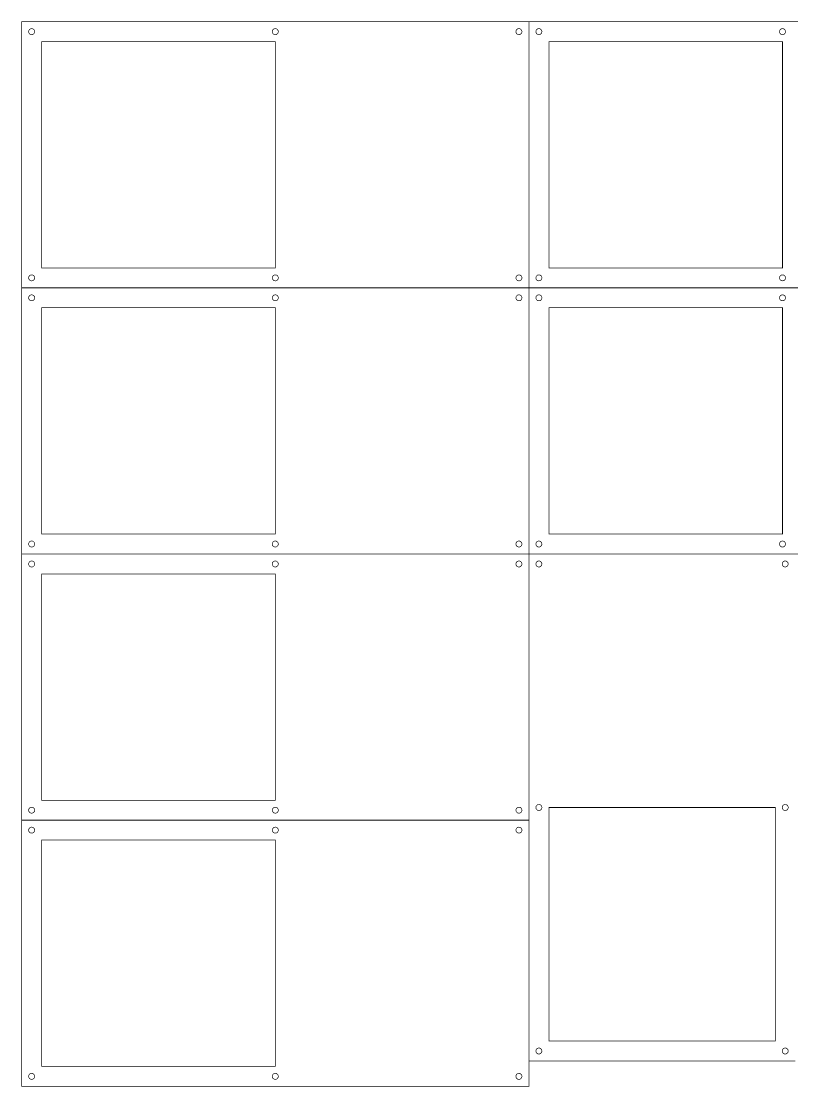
# Model space of a CAD drawing. Extents: x 0 to 896, y 0 to 534.
# Drawn here: x 0 to 386, y 0 to 534 of the extents above; entities that cross this region are included whole.
import ezdxf

# ---------------------------------------------------------------- set-up
doc = ezdxf.new("R2010")
doc.units = 0
doc.layers.get('0').update_dxf_attribs({"linetype": 'CONTINUOUS'})

msp = doc.modelspace()

# ---------------------------------------------------------------- linework, layer by layer
at = {"color": 0, "const_width": 0.35278}
for points in [[(254.176, 400.237), (0.17638, 400.237), (0.17638, 533.588), (254.176, 533.588)], [(0.17638, 133.537), (0.17638, 0.18669), (254.176, 0.18669), (254.176, 533.588), (508.178, 533.588), (508.178, 266.888)], [(254.176, 266.888), (0.17638, 266.888), (0.17638, 400.237)], [(254.176, 400.237), (508.178, 400.237)], [(895.528, 400.237), (895.528, 266.888), (254.176, 266.888)], [(254.176, 133.537), (0.17638, 133.537), (0.17638, 266.888)], [(254.176, 12.8867), (387.526, 12.8867)]]:
    msp.add_lwpolyline(points, dxfattribs=at)
at = {"color": 0}
for points, const_width in [([(6.67638, 528.588), (6.67638, 528.549), (6.66862, 528.435), (6.64589, 528.285), (6.60894, 528.142), (6.55849, 528.004), (6.49533, 527.872), (6.42019, 527.749), (6.33382, 527.633), (6.23703, 527.526), (6.13049, 527.431), (6.01503, 527.343), (5.89133, 527.268), (5.76025, 527.206), (5.6224, 527.156), (5.47868, 527.118), (5.32969, 527.096), (5.21468, 527.088), (5.17638, 527.088), (5.13803, 527.088), (5.023, 527.096), (4.87408, 527.118), (4.73031, 527.156), (4.5925, 527.206), (4.46137, 527.268), (4.33768, 527.343), (4.22222, 527.431), (4.11572, 527.526), (4.01888, 527.633), (3.93251, 527.749), (3.85742, 527.872), (3.79422, 528.004), (3.74382, 528.142), (3.70682, 528.285), (3.68408, 528.435), (3.67638, 528.549), (3.67638, 528.588), (3.67638, 528.626), (3.68408, 528.74), (3.70682, 528.89), (3.74382, 529.033), (3.79422, 529.171), (3.85742, 529.303), (3.93251, 529.426), (4.01888, 529.542), (4.11572, 529.649), (4.22222, 529.744), (4.33768, 529.832), (4.46137, 529.907), (4.5925, 529.969), (4.73031, 530.019), (4.87408, 530.057), (5.023, 530.079), (5.13803, 530.088), (5.17638, 530.088), (5.21468, 530.088), (5.32969, 530.079), (5.47868, 530.057), (5.6224, 530.019), (5.76025, 529.969), (5.89133, 529.907), (6.01503, 529.832), (6.13049, 529.744), (6.23703, 529.649), (6.33382, 529.542), (6.42019, 529.426), (6.49533, 529.303), (6.55849, 529.171), (6.60894, 529.033), (6.64589, 528.89), (6.66862, 528.74), (6.67638, 528.626), (6.67638, 528.588)], 0.33333), ([(128.677, 528.588), (128.677, 528.549), (128.669, 528.435), (128.646, 528.285), (128.609, 528.142), (128.559, 528.004), (128.496, 527.872), (128.42, 527.749), (128.334, 527.633), (128.237, 527.526), (128.131, 527.431), (128.015, 527.343), (127.892, 527.268), (127.76, 527.206), (127.623, 527.156), (127.479, 527.118), (127.33, 527.096), (127.215, 527.088), (127.177, 527.088), (127.138, 527.088), (127.023, 527.096), (126.874, 527.118), (126.731, 527.156), (126.593, 527.206), (126.462, 527.268), (126.338, 527.343), (126.222, 527.431), (126.116, 527.526), (126.019, 527.633), (125.933, 527.749), (125.858, 527.872), (125.794, 528.004), (125.744, 528.142), (125.707, 528.285), (125.684, 528.435), (125.677, 528.549), (125.677, 528.588), (125.677, 528.626), (125.684, 528.74), (125.707, 528.89), (125.744, 529.033), (125.794, 529.171), (125.858, 529.303), (125.933, 529.426), (126.019, 529.542), (126.116, 529.649), (126.222, 529.744), (126.338, 529.832), (126.462, 529.907), (126.593, 529.969), (126.731, 530.019), (126.874, 530.057), (127.023, 530.079), (127.138, 530.088), (127.177, 530.088), (127.215, 530.088), (127.33, 530.079), (127.479, 530.057), (127.623, 530.019), (127.76, 529.969), (127.892, 529.907), (128.015, 529.832), (128.131, 529.744), (128.237, 529.649), (128.334, 529.542), (128.42, 529.426), (128.496, 529.303), (128.559, 529.171), (128.609, 529.033), (128.646, 528.89), (128.669, 528.74), (128.677, 528.626), (128.677, 528.588)], 0.33333), ([(250.676, 528.588), (250.676, 528.549), (250.669, 528.435), (250.646, 528.285), (250.61, 528.142), (250.558, 528.004), (250.496, 527.872), (250.421, 527.749), (250.335, 527.633), (250.237, 527.526), (250.131, 527.431), (250.015, 527.343), (249.892, 527.268), (249.761, 527.206), (249.622, 527.156), (249.479, 527.118), (249.331, 527.096), (249.215, 527.088), (249.176, 527.088), (249.139, 527.088), (249.024, 527.096), (248.875, 527.118), (248.731, 527.156), (248.593, 527.206), (248.461, 527.268), (248.338, 527.343), (248.222, 527.431), (248.117, 527.526), (248.019, 527.633), (247.933, 527.749), (247.858, 527.872), (247.794, 528.004), (247.744, 528.142), (247.707, 528.285), (247.685, 528.435), (247.676, 528.549), (247.676, 528.588), (247.676, 528.626), (247.685, 528.74), (247.707, 528.89), (247.744, 529.033), (247.794, 529.171), (247.858, 529.303), (247.933, 529.426), (248.019, 529.542), (248.117, 529.649), (248.222, 529.744), (248.338, 529.832), (248.461, 529.907), (248.593, 529.969), (248.731, 530.019), (248.875, 530.057), (249.024, 530.079), (249.139, 530.088), (249.176, 530.088), (249.215, 530.088), (249.331, 530.079), (249.479, 530.057), (249.622, 530.019), (249.761, 529.969), (249.892, 529.907), (250.015, 529.832), (250.131, 529.744), (250.237, 529.649), (250.335, 529.542), (250.421, 529.426), (250.496, 529.303), (250.558, 529.171), (250.61, 529.033), (250.646, 528.89), (250.669, 528.74), (250.676, 528.626), (250.676, 528.588)], 0.33333), ([(260.676, 528.588), (260.676, 528.549), (260.669, 528.435), (260.646, 528.285), (260.61, 528.142), (260.558, 528.004), (260.496, 527.872), (260.421, 527.749), (260.335, 527.633), (260.237, 527.526), (260.131, 527.431), (260.015, 527.343), (259.892, 527.268), (259.761, 527.206), (259.622, 527.156), (259.479, 527.118), (259.331, 527.096), (259.215, 527.088), (259.176, 527.088), (259.139, 527.088), (259.024, 527.096), (258.875, 527.118), (258.731, 527.156), (258.593, 527.206), (258.463, 527.268), (258.338, 527.343), (258.222, 527.431), (258.117, 527.526), (258.019, 527.633), (257.933, 527.749), (257.858, 527.872), (257.794, 528.004), (257.744, 528.142), (257.707, 528.285), (257.685, 528.435), (257.676, 528.549), (257.676, 528.588), (257.676, 528.626), (257.685, 528.74), (257.707, 528.89), (257.744, 529.033), (257.794, 529.171), (257.858, 529.303), (257.933, 529.426), (258.019, 529.542), (258.117, 529.649), (258.222, 529.744), (258.338, 529.832), (258.463, 529.907), (258.593, 529.969), (258.731, 530.019), (258.875, 530.057), (259.024, 530.079), (259.139, 530.088), (259.176, 530.088), (259.215, 530.088), (259.331, 530.079), (259.479, 530.057), (259.622, 530.019), (259.761, 529.969), (259.892, 529.907), (260.015, 529.832), (260.131, 529.744), (260.237, 529.649), (260.335, 529.542), (260.421, 529.426), (260.496, 529.303), (260.558, 529.171), (260.61, 529.033), (260.646, 528.89), (260.669, 528.74), (260.676, 528.626), (260.676, 528.588)], 0.33333), ([(382.676, 528.588), (382.676, 528.549), (382.669, 528.435), (382.646, 528.285), (382.61, 528.142), (382.56, 528.004), (382.496, 527.872), (382.421, 527.749), (382.335, 527.633), (382.237, 527.526), (382.131, 527.431), (382.015, 527.343), (381.892, 527.268), (381.761, 527.206), (381.624, 527.156), (381.479, 527.118), (381.331, 527.096), (381.215, 527.088), (381.176, 527.088), (381.139, 527.088), (381.024, 527.096), (380.875, 527.118), (380.731, 527.156), (380.593, 527.206), (380.463, 527.268), (380.339, 527.343), (380.222, 527.431), (380.117, 527.526), (380.019, 527.633), (379.933, 527.749), (379.858, 527.872), (379.794, 528.004), (379.744, 528.142), (379.707, 528.285), (379.685, 528.435), (379.676, 528.549), (379.676, 528.588), (379.676, 528.626), (379.685, 528.74), (379.707, 528.89), (379.744, 529.033), (379.794, 529.171), (379.858, 529.303), (379.933, 529.426), (380.019, 529.542), (380.117, 529.649), (380.222, 529.744), (380.339, 529.832), (380.463, 529.907), (380.593, 529.969), (380.731, 530.019), (380.875, 530.057), (381.024, 530.079), (381.139, 530.088), (381.176, 530.088), (381.215, 530.088), (381.331, 530.079), (381.479, 530.057), (381.624, 530.019), (381.761, 529.969), (381.892, 529.907), (382.015, 529.832), (382.131, 529.744), (382.237, 529.649), (382.335, 529.542), (382.421, 529.426), (382.496, 529.303), (382.56, 529.171), (382.61, 529.033), (382.646, 528.89), (382.669, 528.74), (382.676, 528.626), (382.676, 528.588)], 0.33333), ([(10.1764, 523.588), (127.177, 523.588), (127.177, 410.237), (10.1764, 410.237), (10.1764, 523.588)], 0.35278), ([(264.176, 523.588), (381.176, 523.588), (381.176, 410.237), (264.176, 410.237), (264.176, 523.588)], 0.35278), ([(6.67638, 405.237), (6.67638, 405.199), (6.66862, 405.083), (6.64589, 404.935), (6.60894, 404.792), (6.55849, 404.653), (6.49533, 404.522), (6.42019, 404.399), (6.33382, 404.283), (6.23703, 404.176), (6.13049, 404.081), (6.01503, 403.993), (5.89133, 403.918), (5.76025, 403.856), (5.6224, 403.804), (5.47868, 403.768), (5.32969, 403.744), (5.21468, 403.737), (5.17638, 403.737), (5.13803, 403.737), (5.023, 403.744), (4.87408, 403.768), (4.73031, 403.804), (4.5925, 403.856), (4.46137, 403.918), (4.33768, 403.993), (4.22222, 404.081), (4.11572, 404.176), (4.01888, 404.283), (3.93251, 404.399), (3.85742, 404.522), (3.79422, 404.653), (3.74382, 404.792), (3.70682, 404.935), (3.68408, 405.083), (3.67638, 405.199), (3.67638, 405.237), (3.67638, 405.275), (3.68408, 405.39), (3.70682, 405.54), (3.74382, 405.683), (3.79422, 405.821), (3.85742, 405.953), (3.93251, 406.076), (4.01888, 406.192), (4.11572, 406.299), (4.22222, 406.394), (4.33768, 406.481), (4.46137, 406.557), (4.5925, 406.619), (4.73031, 406.669), (4.87408, 406.707), (5.023, 406.729), (5.13803, 406.737), (5.17638, 406.737), (5.21468, 406.737), (5.32969, 406.729), (5.47868, 406.707), (5.6224, 406.669), (5.76025, 406.619), (5.89133, 406.557), (6.01503, 406.481), (6.13049, 406.394), (6.23703, 406.299), (6.33382, 406.192), (6.42019, 406.076), (6.49533, 405.953), (6.55849, 405.821), (6.60894, 405.683), (6.64589, 405.54), (6.66862, 405.39), (6.67638, 405.275), (6.67638, 405.237)], 0.33333), ([(128.677, 405.237), (128.677, 405.199), (128.669, 405.083), (128.646, 404.935), (128.609, 404.792), (128.559, 404.653), (128.496, 404.522), (128.42, 404.399), (128.334, 404.283), (128.237, 404.176), (128.131, 404.081), (128.015, 403.993), (127.892, 403.918), (127.76, 403.856), (127.623, 403.804), (127.479, 403.768), (127.33, 403.744), (127.215, 403.737), (127.177, 403.737), (127.138, 403.737), (127.023, 403.744), (126.874, 403.768), (126.731, 403.804), (126.593, 403.856), (126.462, 403.918), (126.338, 403.993), (126.222, 404.081), (126.116, 404.176), (126.019, 404.283), (125.933, 404.399), (125.858, 404.522), (125.794, 404.653), (125.744, 404.792), (125.707, 404.935), (125.684, 405.083), (125.677, 405.199), (125.677, 405.237), (125.677, 405.275), (125.684, 405.39), (125.707, 405.54), (125.744, 405.683), (125.794, 405.821), (125.858, 405.953), (125.933, 406.076), (126.019, 406.192), (126.116, 406.299), (126.222, 406.394), (126.338, 406.481), (126.462, 406.557), (126.593, 406.619), (126.731, 406.669), (126.874, 406.707), (127.023, 406.729), (127.138, 406.737), (127.177, 406.737), (127.215, 406.737), (127.33, 406.729), (127.479, 406.707), (127.623, 406.669), (127.76, 406.619), (127.892, 406.557), (128.015, 406.481), (128.131, 406.394), (128.237, 406.299), (128.334, 406.192), (128.42, 406.076), (128.496, 405.953), (128.559, 405.821), (128.609, 405.683), (128.646, 405.54), (128.669, 405.39), (128.677, 405.275), (128.677, 405.237)], 0.33333), ([(250.676, 405.237), (250.676, 405.199), (250.669, 405.083), (250.646, 404.935), (250.61, 404.792), (250.558, 404.653), (250.496, 404.522), (250.421, 404.399), (250.335, 404.283), (250.237, 404.176), (250.131, 404.081), (250.015, 403.993), (249.892, 403.918), (249.761, 403.856), (249.622, 403.804), (249.479, 403.768), (249.331, 403.744), (249.215, 403.737), (249.176, 403.737), (249.139, 403.737), (249.024, 403.744), (248.875, 403.768), (248.731, 403.804), (248.593, 403.856), (248.461, 403.918), (248.338, 403.993), (248.222, 404.081), (248.117, 404.176), (248.019, 404.283), (247.933, 404.399), (247.858, 404.522), (247.794, 404.653), (247.744, 404.792), (247.707, 404.935), (247.685, 405.083), (247.676, 405.199), (247.676, 405.237), (247.676, 405.275), (247.685, 405.39), (247.707, 405.54), (247.744, 405.683), (247.794, 405.821), (247.858, 405.953), (247.933, 406.076), (248.019, 406.192), (248.117, 406.299), (248.222, 406.394), (248.338, 406.481), (248.461, 406.557), (248.593, 406.619), (248.731, 406.669), (248.875, 406.707), (249.024, 406.729), (249.139, 406.737), (249.176, 406.737), (249.215, 406.737), (249.331, 406.729), (249.479, 406.707), (249.622, 406.669), (249.761, 406.619), (249.892, 406.557), (250.015, 406.481), (250.131, 406.394), (250.237, 406.299), (250.335, 406.192), (250.421, 406.076), (250.496, 405.953), (250.558, 405.821), (250.61, 405.683), (250.646, 405.54), (250.669, 405.39), (250.676, 405.275), (250.676, 405.237)], 0.33333), ([(260.676, 405.237), (260.676, 405.199), (260.669, 405.083), (260.646, 404.935), (260.61, 404.792), (260.558, 404.653), (260.496, 404.522), (260.421, 404.399), (260.335, 404.283), (260.237, 404.176), (260.131, 404.081), (260.015, 403.993), (259.892, 403.918), (259.761, 403.856), (259.622, 403.804), (259.479, 403.768), (259.331, 403.744), (259.215, 403.737), (259.176, 403.737), (259.139, 403.737), (259.024, 403.744), (258.875, 403.768), (258.731, 403.804), (258.593, 403.856), (258.463, 403.918), (258.338, 403.993), (258.222, 404.081), (258.117, 404.176), (258.019, 404.283), (257.933, 404.399), (257.858, 404.522), (257.794, 404.653), (257.744, 404.792), (257.707, 404.935), (257.685, 405.083), (257.676, 405.199), (257.676, 405.237), (257.676, 405.275), (257.685, 405.39), (257.707, 405.54), (257.744, 405.683), (257.794, 405.821), (257.858, 405.953), (257.933, 406.076), (258.019, 406.192), (258.117, 406.299), (258.222, 406.394), (258.338, 406.481), (258.463, 406.557), (258.593, 406.619), (258.731, 406.669), (258.875, 406.707), (259.024, 406.729), (259.139, 406.737), (259.176, 406.737), (259.215, 406.737), (259.331, 406.729), (259.479, 406.707), (259.622, 406.669), (259.761, 406.619), (259.892, 406.557), (260.015, 406.481), (260.131, 406.394), (260.237, 406.299), (260.335, 406.192), (260.421, 406.076), (260.496, 405.953), (260.558, 405.821), (260.61, 405.683), (260.646, 405.54), (260.669, 405.39), (260.676, 405.275), (260.676, 405.237)], 0.33333), ([(382.676, 405.237), (382.676, 405.199), (382.669, 405.083), (382.646, 404.935), (382.61, 404.792), (382.56, 404.653), (382.496, 404.522), (382.421, 404.399), (382.335, 404.283), (382.237, 404.176), (382.131, 404.081), (382.015, 403.993), (381.892, 403.918), (381.761, 403.856), (381.624, 403.804), (381.479, 403.768), (381.331, 403.744), (381.215, 403.737), (381.176, 403.737), (381.139, 403.737), (381.024, 403.744), (380.875, 403.768), (380.731, 403.804), (380.593, 403.856), (380.463, 403.918), (380.339, 403.993), (380.222, 404.081), (380.117, 404.176), (380.019, 404.283), (379.933, 404.399), (379.858, 404.522), (379.794, 404.653), (379.744, 404.792), (379.707, 404.935), (379.685, 405.083), (379.676, 405.199), (379.676, 405.237), (379.676, 405.275), (379.685, 405.39), (379.707, 405.54), (379.744, 405.683), (379.794, 405.821), (379.858, 405.953), (379.933, 406.076), (380.019, 406.192), (380.117, 406.299), (380.222, 406.394), (380.339, 406.481), (380.463, 406.557), (380.593, 406.619), (380.731, 406.669), (380.875, 406.707), (381.024, 406.729), (381.139, 406.737), (381.176, 406.737), (381.215, 406.737), (381.331, 406.729), (381.479, 406.707), (381.624, 406.669), (381.761, 406.619), (381.892, 406.557), (382.015, 406.481), (382.131, 406.394), (382.237, 406.299), (382.335, 406.192), (382.421, 406.076), (382.496, 405.953), (382.56, 405.821), (382.61, 405.683), (382.646, 405.54), (382.669, 405.39), (382.676, 405.275), (382.676, 405.237)], 0.33333), ([(6.67638, 395.237), (6.67638, 395.199), (6.66862, 395.083), (6.64589, 394.935), (6.60894, 394.792), (6.55849, 394.653), (6.49533, 394.522), (6.42019, 394.399), (6.33382, 394.283), (6.23703, 394.176), (6.13049, 394.081), (6.01503, 393.993), (5.89133, 393.918), (5.76025, 393.856), (5.6224, 393.804), (5.47868, 393.768), (5.32969, 393.744), (5.21468, 393.737), (5.17638, 393.737), (5.13803, 393.737), (5.023, 393.744), (4.87408, 393.768), (4.73031, 393.804), (4.5925, 393.856), (4.46137, 393.918), (4.33768, 393.993), (4.22222, 394.081), (4.11572, 394.176), (4.01888, 394.283), (3.93251, 394.399), (3.85742, 394.522), (3.79422, 394.653), (3.74382, 394.792), (3.70682, 394.935), (3.68408, 395.083), (3.67638, 395.199), (3.67638, 395.237), (3.67638, 395.275), (3.68408, 395.39), (3.70682, 395.54), (3.74382, 395.683), (3.79422, 395.821), (3.85742, 395.953), (3.93251, 396.076), (4.01888, 396.192), (4.11572, 396.299), (4.22222, 396.394), (4.33768, 396.481), (4.46137, 396.557), (4.5925, 396.619), (4.73031, 396.669), (4.87408, 396.707), (5.023, 396.729), (5.13803, 396.737), (5.17638, 396.737), (5.21468, 396.737), (5.32969, 396.729), (5.47868, 396.707), (5.6224, 396.669), (5.76025, 396.619), (5.89133, 396.557), (6.01503, 396.481), (6.13049, 396.394), (6.23703, 396.299), (6.33382, 396.192), (6.42019, 396.076), (6.49533, 395.953), (6.55849, 395.821), (6.60894, 395.683), (6.64589, 395.54), (6.66862, 395.39), (6.67638, 395.275), (6.67638, 395.237)], 0.33333), ([(128.677, 395.237), (128.677, 395.199), (128.669, 395.083), (128.646, 394.935), (128.609, 394.792), (128.559, 394.653), (128.496, 394.522), (128.42, 394.399), (128.334, 394.283), (128.237, 394.176), (128.131, 394.081), (128.015, 393.993), (127.892, 393.918), (127.76, 393.856), (127.623, 393.804), (127.479, 393.768), (127.33, 393.744), (127.215, 393.737), (127.177, 393.737), (127.138, 393.737), (127.023, 393.744), (126.874, 393.768), (126.731, 393.804), (126.593, 393.856), (126.462, 393.918), (126.338, 393.993), (126.222, 394.081), (126.116, 394.176), (126.019, 394.283), (125.933, 394.399), (125.858, 394.522), (125.794, 394.653), (125.744, 394.792), (125.707, 394.935), (125.684, 395.083), (125.677, 395.199), (125.677, 395.237), (125.677, 395.275), (125.684, 395.39), (125.707, 395.54), (125.744, 395.683), (125.794, 395.821), (125.858, 395.953), (125.933, 396.076), (126.019, 396.192), (126.116, 396.299), (126.222, 396.394), (126.338, 396.481), (126.462, 396.557), (126.593, 396.619), (126.731, 396.669), (126.874, 396.707), (127.023, 396.729), (127.138, 396.737), (127.177, 396.737), (127.215, 396.737), (127.33, 396.729), (127.479, 396.707), (127.623, 396.669), (127.76, 396.619), (127.892, 396.557), (128.015, 396.481), (128.131, 396.394), (128.237, 396.299), (128.334, 396.192), (128.42, 396.076), (128.496, 395.953), (128.559, 395.821), (128.609, 395.683), (128.646, 395.54), (128.669, 395.39), (128.677, 395.275), (128.677, 395.237)], 0.33333), ([(250.676, 395.237), (250.676, 395.199), (250.669, 395.083), (250.646, 394.935), (250.61, 394.792), (250.558, 394.653), (250.496, 394.522), (250.421, 394.399), (250.335, 394.283), (250.237, 394.176), (250.131, 394.081), (250.015, 393.993), (249.892, 393.918), (249.761, 393.856), (249.622, 393.804), (249.479, 393.768), (249.331, 393.744), (249.215, 393.737), (249.176, 393.737), (249.139, 393.737), (249.024, 393.744), (248.875, 393.768), (248.731, 393.804), (248.593, 393.856), (248.461, 393.918), (248.338, 393.993), (248.222, 394.081), (248.117, 394.176), (248.019, 394.283), (247.933, 394.399), (247.858, 394.522), (247.794, 394.653), (247.744, 394.792), (247.707, 394.935), (247.685, 395.083), (247.676, 395.199), (247.676, 395.237), (247.676, 395.275), (247.685, 395.39), (247.707, 395.54), (247.744, 395.683), (247.794, 395.821), (247.858, 395.953), (247.933, 396.076), (248.019, 396.192), (248.117, 396.299), (248.222, 396.394), (248.338, 396.481), (248.461, 396.557), (248.593, 396.619), (248.731, 396.669), (248.875, 396.707), (249.024, 396.729), (249.139, 396.737), (249.176, 396.737), (249.215, 396.737), (249.331, 396.729), (249.479, 396.707), (249.622, 396.669), (249.761, 396.619), (249.892, 396.557), (250.015, 396.481), (250.131, 396.394), (250.237, 396.299), (250.335, 396.192), (250.421, 396.076), (250.496, 395.953), (250.558, 395.821), (250.61, 395.683), (250.646, 395.54), (250.669, 395.39), (250.676, 395.275), (250.676, 395.237)], 0.33333), ([(260.676, 395.237), (260.676, 395.199), (260.669, 395.083), (260.646, 394.935), (260.61, 394.792), (260.558, 394.653), (260.496, 394.522), (260.421, 394.399), (260.335, 394.283), (260.237, 394.176), (260.131, 394.081), (260.015, 393.993), (259.892, 393.918), (259.761, 393.856), (259.622, 393.804), (259.479, 393.768), (259.331, 393.744), (259.215, 393.737), (259.176, 393.737), (259.139, 393.737), (259.024, 393.744), (258.875, 393.768), (258.731, 393.804), (258.593, 393.856), (258.463, 393.918), (258.338, 393.993), (258.222, 394.081), (258.117, 394.176), (258.019, 394.283), (257.933, 394.399), (257.858, 394.522), (257.794, 394.653), (257.744, 394.792), (257.707, 394.935), (257.685, 395.083), (257.676, 395.199), (257.676, 395.237), (257.676, 395.275), (257.685, 395.39), (257.707, 395.54), (257.744, 395.683), (257.794, 395.821), (257.858, 395.953), (257.933, 396.076), (258.019, 396.192), (258.117, 396.299), (258.222, 396.394), (258.338, 396.481), (258.463, 396.557), (258.593, 396.619), (258.731, 396.669), (258.875, 396.707), (259.024, 396.729), (259.139, 396.737), (259.176, 396.737), (259.215, 396.737), (259.331, 396.729), (259.479, 396.707), (259.622, 396.669), (259.761, 396.619), (259.892, 396.557), (260.015, 396.481), (260.131, 396.394), (260.237, 396.299), (260.335, 396.192), (260.421, 396.076), (260.496, 395.953), (260.558, 395.821), (260.61, 395.683), (260.646, 395.54), (260.669, 395.39), (260.676, 395.275), (260.676, 395.237)], 0.33333), ([(382.676, 395.237), (382.676, 395.199), (382.669, 395.083), (382.646, 394.935), (382.61, 394.792), (382.56, 394.653), (382.496, 394.522), (382.421, 394.399), (382.335, 394.283), (382.237, 394.176), (382.131, 394.081), (382.015, 393.993), (381.892, 393.918), (381.761, 393.856), (381.624, 393.804), (381.479, 393.768), (381.331, 393.744), (381.215, 393.737), (381.176, 393.737), (381.139, 393.737), (381.024, 393.744), (380.875, 393.768), (380.731, 393.804), (380.593, 393.856), (380.463, 393.918), (380.339, 393.993), (380.222, 394.081), (380.117, 394.176), (380.019, 394.283), (379.933, 394.399), (379.858, 394.522), (379.794, 394.653), (379.744, 394.792), (379.707, 394.935), (379.685, 395.083), (379.676, 395.199), (379.676, 395.237), (379.676, 395.275), (379.685, 395.39), (379.707, 395.54), (379.744, 395.683), (379.794, 395.821), (379.858, 395.953), (379.933, 396.076), (380.019, 396.192), (380.117, 396.299), (380.222, 396.394), (380.339, 396.481), (380.463, 396.557), (380.593, 396.619), (380.731, 396.669), (380.875, 396.707), (381.024, 396.729), (381.139, 396.737), (381.176, 396.737), (381.215, 396.737), (381.331, 396.729), (381.479, 396.707), (381.624, 396.669), (381.761, 396.619), (381.892, 396.557), (382.015, 396.481), (382.131, 396.394), (382.237, 396.299), (382.335, 396.192), (382.421, 396.076), (382.496, 395.953), (382.56, 395.821), (382.61, 395.683), (382.646, 395.54), (382.669, 395.39), (382.676, 395.275), (382.676, 395.237)], 0.33333), ([(10.1764, 390.237), (127.177, 390.237), (127.177, 276.888), (10.1764, 276.888), (10.1764, 390.237)], 0.35278), ([(264.176, 390.237), (381.176, 390.237), (381.176, 276.888), (264.176, 276.888), (264.176, 390.237)], 0.35278), ([(6.67638, 271.888), (6.67638, 271.849), (6.66862, 271.733), (6.64589, 271.585), (6.60894, 271.442), (6.55849, 271.303), (6.49533, 271.172), (6.42019, 271.049), (6.33382, 270.933), (6.23703, 270.826), (6.13049, 270.729), (6.01503, 270.643), (5.89133, 270.568), (5.76025, 270.506), (5.6224, 270.454), (5.47868, 270.418), (5.32969, 270.394), (5.21468, 270.388), (5.17638, 270.388), (5.13803, 270.388), (5.023, 270.394), (4.87408, 270.418), (4.73031, 270.454), (4.5925, 270.506), (4.46137, 270.568), (4.33768, 270.643), (4.22222, 270.729), (4.11572, 270.826), (4.01888, 270.933), (3.93251, 271.049), (3.85742, 271.172), (3.79422, 271.303), (3.74382, 271.442), (3.70682, 271.585), (3.68408, 271.733), (3.67638, 271.849), (3.67638, 271.888), (3.67638, 271.925), (3.68408, 272.04), (3.70682, 272.189), (3.74382, 272.333), (3.79422, 272.471), (3.85742, 272.603), (3.93251, 272.726), (4.01888, 272.842), (4.11572, 272.947), (4.22222, 273.044), (4.33768, 273.131), (4.46137, 273.206), (4.5925, 273.269), (4.73031, 273.319), (4.87408, 273.357), (5.023, 273.379), (5.13803, 273.388), (5.17638, 273.388), (5.21468, 273.388), (5.32969, 273.379), (5.47868, 273.357), (5.6224, 273.319), (5.76025, 273.269), (5.89133, 273.206), (6.01503, 273.131), (6.13049, 273.044), (6.23703, 272.947), (6.33382, 272.842), (6.42019, 272.726), (6.49533, 272.603), (6.55849, 272.471), (6.60894, 272.333), (6.64589, 272.189), (6.66862, 272.04), (6.67638, 271.925), (6.67638, 271.888)], 0.33333), ([(128.677, 271.888), (128.677, 271.849), (128.669, 271.733), (128.646, 271.585), (128.609, 271.442), (128.559, 271.303), (128.496, 271.172), (128.42, 271.049), (128.334, 270.933), (128.237, 270.826), (128.131, 270.729), (128.015, 270.643), (127.892, 270.568), (127.76, 270.506), (127.623, 270.454), (127.479, 270.418), (127.33, 270.394), (127.215, 270.388), (127.177, 270.388), (127.138, 270.388), (127.023, 270.394), (126.874, 270.418), (126.731, 270.454), (126.593, 270.506), (126.462, 270.568), (126.338, 270.643), (126.222, 270.729), (126.116, 270.826), (126.019, 270.933), (125.933, 271.049), (125.858, 271.172), (125.794, 271.303), (125.744, 271.442), (125.707, 271.585), (125.684, 271.733), (125.677, 271.849), (125.677, 271.888), (125.677, 271.925), (125.684, 272.04), (125.707, 272.189), (125.744, 272.333), (125.794, 272.471), (125.858, 272.603), (125.933, 272.726), (126.019, 272.842), (126.116, 272.947), (126.222, 273.044), (126.338, 273.131), (126.462, 273.206), (126.593, 273.269), (126.731, 273.319), (126.874, 273.357), (127.023, 273.379), (127.138, 273.388), (127.177, 273.388), (127.215, 273.388), (127.33, 273.379), (127.479, 273.357), (127.623, 273.319), (127.76, 273.269), (127.892, 273.206), (128.015, 273.131), (128.131, 273.044), (128.237, 272.947), (128.334, 272.842), (128.42, 272.726), (128.496, 272.603), (128.559, 272.471), (128.609, 272.333), (128.646, 272.189), (128.669, 272.04), (128.677, 271.925), (128.677, 271.888)], 0.33333), ([(250.676, 271.888), (250.676, 271.849), (250.669, 271.733), (250.646, 271.585), (250.61, 271.442), (250.558, 271.303), (250.496, 271.172), (250.421, 271.049), (250.335, 270.933), (250.237, 270.826), (250.131, 270.729), (250.015, 270.643), (249.892, 270.568), (249.761, 270.506), (249.622, 270.454), (249.479, 270.418), (249.331, 270.394), (249.215, 270.388), (249.176, 270.388), (249.139, 270.388), (249.024, 270.394), (248.875, 270.418), (248.731, 270.454), (248.593, 270.506), (248.461, 270.568), (248.338, 270.643), (248.222, 270.729), (248.117, 270.826), (248.019, 270.933), (247.933, 271.049), (247.858, 271.172), (247.794, 271.303), (247.744, 271.442), (247.707, 271.585), (247.685, 271.733), (247.676, 271.849), (247.676, 271.888), (247.676, 271.925), (247.685, 272.04), (247.707, 272.189), (247.744, 272.333), (247.794, 272.471), (247.858, 272.603), (247.933, 272.726), (248.019, 272.842), (248.117, 272.947), (248.222, 273.044), (248.338, 273.131), (248.461, 273.206), (248.593, 273.269), (248.731, 273.319), (248.875, 273.357), (249.024, 273.379), (249.139, 273.388), (249.176, 273.388), (249.215, 273.388), (249.331, 273.379), (249.479, 273.357), (249.622, 273.319), (249.761, 273.269), (249.892, 273.206), (250.015, 273.131), (250.131, 273.044), (250.237, 272.947), (250.335, 272.842), (250.421, 272.726), (250.496, 272.603), (250.558, 272.471), (250.61, 272.333), (250.646, 272.189), (250.669, 272.04), (250.676, 271.925), (250.676, 271.888)], 0.33333), ([(260.676, 271.888), (260.676, 271.849), (260.669, 271.733), (260.646, 271.585), (260.61, 271.442), (260.558, 271.303), (260.496, 271.172), (260.421, 271.049), (260.335, 270.933), (260.237, 270.826), (260.131, 270.729), (260.015, 270.643), (259.892, 270.568), (259.761, 270.506), (259.622, 270.454), (259.479, 270.418), (259.331, 270.394), (259.215, 270.388), (259.176, 270.388), (259.139, 270.388), (259.024, 270.394), (258.875, 270.418), (258.731, 270.454), (258.593, 270.506), (258.463, 270.568), (258.338, 270.643), (258.222, 270.729), (258.117, 270.826), (258.019, 270.933), (257.933, 271.049), (257.858, 271.172), (257.794, 271.303), (257.744, 271.442), (257.707, 271.585), (257.685, 271.733), (257.676, 271.849), (257.676, 271.888), (257.676, 271.925), (257.685, 272.04), (257.707, 272.189), (257.744, 272.333), (257.794, 272.471), (257.858, 272.603), (257.933, 272.726), (258.019, 272.842), (258.117, 272.947), (258.222, 273.044), (258.338, 273.131), (258.463, 273.206), (258.593, 273.269), (258.731, 273.319), (258.875, 273.357), (259.024, 273.379), (259.139, 273.388), (259.176, 273.388), (259.215, 273.388), (259.331, 273.379), (259.479, 273.357), (259.622, 273.319), (259.761, 273.269), (259.892, 273.206), (260.015, 273.131), (260.131, 273.044), (260.237, 272.947), (260.335, 272.842), (260.421, 272.726), (260.496, 272.603), (260.558, 272.471), (260.61, 272.333), (260.646, 272.189), (260.669, 272.04), (260.676, 271.925), (260.676, 271.888)], 0.33333), ([(382.676, 271.888), (382.676, 271.849), (382.669, 271.733), (382.646, 271.585), (382.61, 271.442), (382.56, 271.303), (382.496, 271.172), (382.421, 271.049), (382.335, 270.933), (382.237, 270.826), (382.131, 270.729), (382.015, 270.643), (381.892, 270.568), (381.761, 270.506), (381.624, 270.454), (381.479, 270.418), (381.331, 270.394), (381.215, 270.388), (381.176, 270.388), (381.139, 270.388), (381.024, 270.394), (380.875, 270.418), (380.731, 270.454), (380.593, 270.506), (380.463, 270.568), (380.339, 270.643), (380.222, 270.729), (380.117, 270.826), (380.019, 270.933), (379.933, 271.049), (379.858, 271.172), (379.794, 271.303), (379.744, 271.442), (379.707, 271.585), (379.685, 271.733), (379.676, 271.849), (379.676, 271.888), (379.676, 271.925), (379.685, 272.04), (379.707, 272.189), (379.744, 272.333), (379.794, 272.471), (379.858, 272.603), (379.933, 272.726), (380.019, 272.842), (380.117, 272.947), (380.222, 273.044), (380.339, 273.131), (380.463, 273.206), (380.593, 273.269), (380.731, 273.319), (380.875, 273.357), (381.024, 273.379), (381.139, 273.388), (381.176, 273.388), (381.215, 273.388), (381.331, 273.379), (381.479, 273.357), (381.624, 273.319), (381.761, 273.269), (381.892, 273.206), (382.015, 273.131), (382.131, 273.044), (382.237, 272.947), (382.335, 272.842), (382.421, 272.726), (382.496, 272.603), (382.56, 272.471), (382.61, 272.333), (382.646, 272.189), (382.669, 272.04), (382.676, 271.925), (382.676, 271.888)], 0.33333), ([(6.67638, 261.888), (6.67638, 261.849), (6.66862, 261.733), (6.64589, 261.585), (6.60894, 261.442), (6.55849, 261.303), (6.49533, 261.172), (6.42019, 261.049), (6.33382, 260.933), (6.23703, 260.826), (6.13049, 260.729), (6.01503, 260.643), (5.89133, 260.568), (5.76025, 260.506), (5.6224, 260.454), (5.47868, 260.418), (5.32969, 260.394), (5.21468, 260.388), (5.17638, 260.388), (5.13803, 260.388), (5.023, 260.394), (4.87408, 260.418), (4.73031, 260.454), (4.5925, 260.506), (4.46137, 260.568), (4.33768, 260.643), (4.22222, 260.729), (4.11572, 260.826), (4.01888, 260.933), (3.93251, 261.049), (3.85742, 261.172), (3.79422, 261.303), (3.74382, 261.442), (3.70682, 261.585), (3.68408, 261.733), (3.67638, 261.849), (3.67638, 261.888), (3.67638, 261.925), (3.68408, 262.04), (3.70682, 262.189), (3.74382, 262.333), (3.79422, 262.471), (3.85742, 262.603), (3.93251, 262.726), (4.01888, 262.842), (4.11572, 262.947), (4.22222, 263.044), (4.33768, 263.131), (4.46137, 263.206), (4.5925, 263.269), (4.73031, 263.319), (4.87408, 263.357), (5.023, 263.379), (5.13803, 263.388), (5.17638, 263.388), (5.21468, 263.388), (5.32969, 263.379), (5.47868, 263.357), (5.6224, 263.319), (5.76025, 263.269), (5.89133, 263.206), (6.01503, 263.131), (6.13049, 263.044), (6.23703, 262.947), (6.33382, 262.842), (6.42019, 262.726), (6.49533, 262.603), (6.55849, 262.471), (6.60894, 262.333), (6.64589, 262.189), (6.66862, 262.04), (6.67638, 261.925), (6.67638, 261.888)], 0.33333), ([(128.677, 261.888), (128.677, 261.849), (128.669, 261.733), (128.646, 261.585), (128.609, 261.442), (128.559, 261.303), (128.496, 261.172), (128.42, 261.049), (128.334, 260.933), (128.237, 260.826), (128.131, 260.729), (128.015, 260.643), (127.892, 260.568), (127.76, 260.506), (127.623, 260.454), (127.479, 260.418), (127.33, 260.394), (127.215, 260.388), (127.177, 260.388), (127.138, 260.388), (127.023, 260.394), (126.874, 260.418), (126.731, 260.454), (126.593, 260.506), (126.462, 260.568), (126.338, 260.643), (126.222, 260.729), (126.116, 260.826), (126.019, 260.933), (125.933, 261.049), (125.858, 261.172), (125.794, 261.303), (125.744, 261.442), (125.707, 261.585), (125.684, 261.733), (125.677, 261.849), (125.677, 261.888), (125.677, 261.925), (125.684, 262.04), (125.707, 262.189), (125.744, 262.333), (125.794, 262.471), (125.858, 262.603), (125.933, 262.726), (126.019, 262.842), (126.116, 262.947), (126.222, 263.044), (126.338, 263.131), (126.462, 263.206), (126.593, 263.269), (126.731, 263.319), (126.874, 263.357), (127.023, 263.379), (127.138, 263.388), (127.177, 263.388), (127.215, 263.388), (127.33, 263.379), (127.479, 263.357), (127.623, 263.319), (127.76, 263.269), (127.892, 263.206), (128.015, 263.131), (128.131, 263.044), (128.237, 262.947), (128.334, 262.842), (128.42, 262.726), (128.496, 262.603), (128.559, 262.471), (128.609, 262.333), (128.646, 262.189), (128.669, 262.04), (128.677, 261.925), (128.677, 261.888)], 0.33333), ([(250.676, 261.888), (250.676, 261.849), (250.669, 261.733), (250.646, 261.585), (250.61, 261.442), (250.558, 261.303), (250.496, 261.172), (250.421, 261.049), (250.335, 260.933), (250.237, 260.826), (250.131, 260.729), (250.015, 260.643), (249.892, 260.568), (249.761, 260.506), (249.622, 260.454), (249.479, 260.418), (249.331, 260.394), (249.215, 260.388), (249.176, 260.388), (249.139, 260.388), (249.024, 260.394), (248.875, 260.418), (248.731, 260.454), (248.593, 260.506), (248.461, 260.568), (248.338, 260.643), (248.222, 260.729), (248.117, 260.826), (248.019, 260.933), (247.933, 261.049), (247.858, 261.172), (247.794, 261.303), (247.744, 261.442), (247.707, 261.585), (247.685, 261.733), (247.676, 261.849), (247.676, 261.888), (247.676, 261.925), (247.685, 262.04), (247.707, 262.189), (247.744, 262.333), (247.794, 262.471), (247.858, 262.603), (247.933, 262.726), (248.019, 262.842), (248.117, 262.947), (248.222, 263.044), (248.338, 263.131), (248.461, 263.206), (248.593, 263.269), (248.731, 263.319), (248.875, 263.357), (249.024, 263.379), (249.139, 263.388), (249.176, 263.388), (249.215, 263.388), (249.331, 263.379), (249.479, 263.357), (249.622, 263.319), (249.761, 263.269), (249.892, 263.206), (250.015, 263.131), (250.131, 263.044), (250.237, 262.947), (250.335, 262.842), (250.421, 262.726), (250.496, 262.603), (250.558, 262.471), (250.61, 262.333), (250.646, 262.189), (250.669, 262.04), (250.676, 261.925), (250.676, 261.888)], 0.33333), ([(260.676, 261.888), (260.676, 261.849), (260.669, 261.733), (260.646, 261.585), (260.61, 261.442), (260.558, 261.303), (260.496, 261.172), (260.421, 261.049), (260.335, 260.933), (260.237, 260.826), (260.131, 260.729), (260.015, 260.643), (259.892, 260.568), (259.761, 260.506), (259.622, 260.454), (259.479, 260.418), (259.331, 260.394), (259.215, 260.388), (259.176, 260.388), (259.139, 260.388), (259.024, 260.394), (258.875, 260.418), (258.731, 260.454), (258.593, 260.506), (258.463, 260.568), (258.338, 260.643), (258.222, 260.729), (258.117, 260.826), (258.019, 260.933), (257.933, 261.049), (257.858, 261.172), (257.794, 261.303), (257.744, 261.442), (257.707, 261.585), (257.685, 261.733), (257.676, 261.849), (257.676, 261.888), (257.676, 261.925), (257.685, 262.04), (257.707, 262.189), (257.744, 262.333), (257.794, 262.471), (257.858, 262.603), (257.933, 262.726), (258.019, 262.842), (258.117, 262.947), (258.222, 263.044), (258.338, 263.131), (258.463, 263.206), (258.593, 263.269), (258.731, 263.319), (258.875, 263.357), (259.024, 263.379), (259.139, 263.388), (259.176, 263.388), (259.215, 263.388), (259.331, 263.379), (259.479, 263.357), (259.622, 263.319), (259.761, 263.269), (259.892, 263.206), (260.015, 263.131), (260.131, 263.044), (260.237, 262.947), (260.335, 262.842), (260.421, 262.726), (260.496, 262.603), (260.558, 262.471), (260.61, 262.333), (260.646, 262.189), (260.669, 262.04), (260.676, 261.925), (260.676, 261.888)], 0.33333), ([(384.026, 261.888), (384.026, 261.849), (384.019, 261.733), (383.997, 261.585), (383.96, 261.442), (383.91, 261.303), (383.846, 261.172), (383.771, 261.049), (383.685, 260.933), (383.588, 260.826), (383.481, 260.729), (383.365, 260.643), (383.242, 260.568), (383.111, 260.506), (382.974, 260.454), (382.829, 260.418), (382.681, 260.394), (382.565, 260.388), (382.526, 260.388), (382.489, 260.388), (382.374, 260.394), (382.225, 260.418), (382.081, 260.454), (381.943, 260.506), (381.813, 260.568), (381.689, 260.643), (381.572, 260.729), (381.467, 260.826), (381.369, 260.933), (381.283, 261.049), (381.208, 261.172), (381.144, 261.303), (381.094, 261.442), (381.057, 261.585), (381.035, 261.733), (381.026, 261.849), (381.026, 261.888), (381.026, 261.925), (381.035, 262.04), (381.057, 262.189), (381.094, 262.333), (381.144, 262.471), (381.208, 262.603), (381.283, 262.726), (381.369, 262.842), (381.467, 262.947), (381.572, 263.044), (381.689, 263.131), (381.813, 263.206), (381.943, 263.269), (382.081, 263.319), (382.225, 263.357), (382.374, 263.379), (382.489, 263.388), (382.526, 263.388), (382.565, 263.388), (382.681, 263.379), (382.829, 263.357), (382.974, 263.319), (383.111, 263.269), (383.242, 263.206), (383.365, 263.131), (383.481, 263.044), (383.588, 262.947), (383.685, 262.842), (383.771, 262.726), (383.846, 262.603), (383.91, 262.471), (383.96, 262.333), (383.997, 262.189), (384.019, 262.04), (384.026, 261.925), (384.026, 261.888)], 0.33333), ([(10.1764, 256.888), (127.177, 256.888), (127.177, 143.538), (10.1764, 143.538), (10.1764, 256.888)], 0.35278), ([(6.67638, 138.537), (6.67638, 138.499), (6.66862, 138.384), (6.64589, 138.235), (6.60894, 138.091), (6.55849, 137.953), (6.49533, 137.822), (6.42019, 137.698), (6.33382, 137.583), (6.23703, 137.476), (6.13049, 137.379), (6.01503, 137.293), (5.89133, 137.218), (5.76025, 137.155), (5.6224, 137.104), (5.47868, 137.067), (5.32969, 137.045), (5.21468, 137.037), (5.17638, 137.037), (5.13803, 137.037), (5.023, 137.045), (4.87408, 137.067), (4.73031, 137.104), (4.5925, 137.155), (4.46137, 137.218), (4.33768, 137.293), (4.22222, 137.379), (4.11572, 137.476), (4.01888, 137.583), (3.93251, 137.698), (3.85742, 137.822), (3.79422, 137.953), (3.74382, 138.091), (3.70682, 138.235), (3.68408, 138.384), (3.67638, 138.499), (3.67638, 138.537), (3.67638, 138.575), (3.68408, 138.69), (3.70682, 138.839), (3.74382, 138.983), (3.79422, 139.121), (3.85742, 139.251), (3.93251, 139.375), (4.01888, 139.492), (4.11572, 139.597), (4.22222, 139.694), (4.33768, 139.781), (4.46137, 139.856), (4.5925, 139.919), (4.73031, 139.969), (4.87408, 140.007), (5.023, 140.029), (5.13803, 140.038), (5.17638, 140.038), (5.21468, 140.038), (5.32969, 140.029), (5.47868, 140.007), (5.6224, 139.969), (5.76025, 139.919), (5.89133, 139.856), (6.01503, 139.781), (6.13049, 139.694), (6.23703, 139.597), (6.33382, 139.492), (6.42019, 139.375), (6.49533, 139.251), (6.55849, 139.121), (6.60894, 138.983), (6.64589, 138.839), (6.66862, 138.69), (6.67638, 138.575), (6.67638, 138.537)], 0.33333), ([(128.677, 138.537), (128.677, 138.499), (128.669, 138.384), (128.646, 138.235), (128.609, 138.091), (128.559, 137.953), (128.496, 137.822), (128.42, 137.698), (128.334, 137.583), (128.237, 137.476), (128.131, 137.379), (128.015, 137.293), (127.892, 137.218), (127.76, 137.155), (127.623, 137.104), (127.479, 137.067), (127.33, 137.045), (127.215, 137.037), (127.177, 137.037), (127.138, 137.037), (127.023, 137.045), (126.874, 137.067), (126.731, 137.104), (126.593, 137.155), (126.462, 137.218), (126.338, 137.293), (126.222, 137.379), (126.116, 137.476), (126.019, 137.583), (125.933, 137.698), (125.858, 137.822), (125.794, 137.953), (125.744, 138.091), (125.707, 138.235), (125.684, 138.384), (125.677, 138.499), (125.677, 138.537), (125.677, 138.575), (125.684, 138.69), (125.707, 138.839), (125.744, 138.983), (125.794, 139.121), (125.858, 139.251), (125.933, 139.375), (126.019, 139.492), (126.116, 139.597), (126.222, 139.694), (126.338, 139.781), (126.462, 139.856), (126.593, 139.919), (126.731, 139.969), (126.874, 140.007), (127.023, 140.029), (127.138, 140.038), (127.177, 140.038), (127.215, 140.038), (127.33, 140.029), (127.479, 140.007), (127.623, 139.969), (127.76, 139.919), (127.892, 139.856), (128.015, 139.781), (128.131, 139.694), (128.237, 139.597), (128.334, 139.492), (128.42, 139.375), (128.496, 139.251), (128.559, 139.121), (128.609, 138.983), (128.646, 138.839), (128.669, 138.69), (128.677, 138.575), (128.677, 138.537)], 0.33333), ([(250.676, 138.537), (250.676, 138.499), (250.669, 138.384), (250.646, 138.235), (250.61, 138.091), (250.558, 137.953), (250.496, 137.822), (250.421, 137.698), (250.335, 137.583), (250.237, 137.476), (250.131, 137.379), (250.015, 137.293), (249.892, 137.218), (249.761, 137.155), (249.622, 137.104), (249.479, 137.067), (249.331, 137.045), (249.215, 137.037), (249.176, 137.037), (249.139, 137.037), (249.024, 137.045), (248.875, 137.067), (248.731, 137.104), (248.593, 137.155), (248.461, 137.218), (248.338, 137.293), (248.222, 137.379), (248.117, 137.476), (248.019, 137.583), (247.933, 137.698), (247.858, 137.822), (247.794, 137.953), (247.744, 138.091), (247.707, 138.235), (247.685, 138.384), (247.676, 138.499), (247.676, 138.537), (247.676, 138.575), (247.685, 138.69), (247.707, 138.839), (247.744, 138.983), (247.794, 139.121), (247.858, 139.251), (247.933, 139.375), (248.019, 139.492), (248.117, 139.597), (248.222, 139.694), (248.338, 139.781), (248.461, 139.856), (248.593, 139.919), (248.731, 139.969), (248.875, 140.007), (249.024, 140.029), (249.139, 140.038), (249.176, 140.038), (249.215, 140.038), (249.331, 140.029), (249.479, 140.007), (249.622, 139.969), (249.761, 139.919), (249.892, 139.856), (250.015, 139.781), (250.131, 139.694), (250.237, 139.597), (250.335, 139.492), (250.421, 139.375), (250.496, 139.251), (250.558, 139.121), (250.61, 138.983), (250.646, 138.839), (250.669, 138.69), (250.676, 138.575), (250.676, 138.537)], 0.33333), ([(260.676, 139.888), (260.676, 139.849), (260.669, 139.733), (260.646, 139.585), (260.61, 139.44), (260.558, 139.303), (260.496, 139.172), (260.421, 139.049), (260.335, 138.933), (260.237, 138.826), (260.131, 138.729), (260.015, 138.643), (259.892, 138.568), (259.761, 138.505), (259.622, 138.454), (259.479, 138.417), (259.331, 138.395), (259.215, 138.387), (259.176, 138.387), (259.139, 138.387), (259.024, 138.395), (258.875, 138.417), (258.731, 138.454), (258.593, 138.505), (258.463, 138.568), (258.338, 138.643), (258.222, 138.729), (258.117, 138.826), (258.019, 138.933), (257.933, 139.049), (257.858, 139.172), (257.794, 139.303), (257.744, 139.44), (257.707, 139.585), (257.685, 139.733), (257.676, 139.849), (257.676, 139.888), (257.676, 139.925), (257.685, 140.04), (257.707, 140.189), (257.744, 140.333), (257.794, 140.471), (257.858, 140.601), (257.933, 140.725), (258.019, 140.842), (258.117, 140.947), (258.222, 141.044), (258.338, 141.131), (258.463, 141.206), (258.593, 141.269), (258.731, 141.319), (258.875, 141.357), (259.024, 141.379), (259.139, 141.388), (259.176, 141.388), (259.215, 141.388), (259.331, 141.379), (259.479, 141.357), (259.622, 141.319), (259.761, 141.269), (259.892, 141.206), (260.015, 141.131), (260.131, 141.044), (260.237, 140.947), (260.335, 140.842), (260.421, 140.725), (260.496, 140.601), (260.558, 140.471), (260.61, 140.333), (260.646, 140.189), (260.669, 140.04), (260.676, 139.925), (260.676, 139.888)], 0.33333), ([(264.176, 139.888), (377.526, 139.888), (377.526, 22.8867), (264.176, 22.8867), (264.176, 139.888)], 0.35278), ([(384.026, 139.888), (384.026, 139.849), (384.019, 139.733), (383.997, 139.585), (383.96, 139.44), (383.91, 139.303), (383.846, 139.172), (383.771, 139.049), (383.685, 138.933), (383.588, 138.826), (383.481, 138.729), (383.365, 138.643), (383.242, 138.568), (383.111, 138.505), (382.974, 138.454), (382.829, 138.417), (382.681, 138.395), (382.565, 138.387), (382.526, 138.387), (382.489, 138.387), (382.374, 138.395), (382.225, 138.417), (382.081, 138.454), (381.943, 138.505), (381.813, 138.568), (381.689, 138.643), (381.572, 138.729), (381.467, 138.826), (381.369, 138.933), (381.283, 139.049), (381.208, 139.172), (381.144, 139.303), (381.094, 139.44), (381.057, 139.585), (381.035, 139.733), (381.026, 139.849), (381.026, 139.888), (381.026, 139.925), (381.035, 140.04), (381.057, 140.189), (381.094, 140.333), (381.144, 140.471), (381.208, 140.601), (381.283, 140.725), (381.369, 140.842), (381.467, 140.947), (381.572, 141.044), (381.689, 141.131), (381.813, 141.206), (381.943, 141.269), (382.081, 141.319), (382.225, 141.357), (382.374, 141.379), (382.489, 141.388), (382.526, 141.388), (382.565, 141.388), (382.681, 141.379), (382.829, 141.357), (382.974, 141.319), (383.111, 141.269), (383.242, 141.206), (383.365, 141.131), (383.481, 141.044), (383.588, 140.947), (383.685, 140.842), (383.771, 140.725), (383.846, 140.601), (383.91, 140.471), (383.96, 140.333), (383.997, 140.189), (384.019, 140.04), (384.026, 139.925), (384.026, 139.888)], 0.33333), ([(6.67638, 128.537), (6.67638, 128.498), (6.66862, 128.383), (6.64589, 128.235), (6.60894, 128.091), (6.55849, 127.953), (6.49533, 127.822), (6.42019, 127.698), (6.33382, 127.583), (6.23703, 127.476), (6.13049, 127.379), (6.01503, 127.293), (5.89133, 127.218), (5.76025, 127.155), (5.6224, 127.104), (5.47868, 127.067), (5.32969, 127.045), (5.21468, 127.037), (5.17638, 127.037), (5.13803, 127.037), (5.023, 127.045), (4.87408, 127.067), (4.73031, 127.104), (4.5925, 127.155), (4.46137, 127.218), (4.33768, 127.293), (4.22222, 127.379), (4.11572, 127.476), (4.01888, 127.583), (3.93251, 127.698), (3.85742, 127.822), (3.79422, 127.953), (3.74382, 128.091), (3.70682, 128.235), (3.68408, 128.383), (3.67638, 128.498), (3.67638, 128.537), (3.67638, 128.575), (3.68408, 128.69), (3.70682, 128.839), (3.74382, 128.983), (3.79422, 129.121), (3.85742, 129.252), (3.93251, 129.376), (4.01888, 129.491), (4.11572, 129.597), (4.22222, 129.694), (4.33768, 129.781), (4.46137, 129.856), (4.5925, 129.919), (4.73031, 129.969), (4.87408, 130.006), (5.023, 130.029), (5.13803, 130.037), (5.17638, 130.037), (5.21468, 130.037), (5.32969, 130.029), (5.47868, 130.006), (5.6224, 129.969), (5.76025, 129.919), (5.89133, 129.856), (6.01503, 129.781), (6.13049, 129.694), (6.23703, 129.597), (6.33382, 129.491), (6.42019, 129.376), (6.49533, 129.252), (6.55849, 129.121), (6.60894, 128.983), (6.64589, 128.839), (6.66862, 128.69), (6.67638, 128.575), (6.67638, 128.537)], 0.33333), ([(128.677, 128.537), (128.677, 128.498), (128.669, 128.383), (128.646, 128.235), (128.609, 128.091), (128.559, 127.953), (128.496, 127.822), (128.42, 127.698), (128.334, 127.583), (128.237, 127.476), (128.131, 127.379), (128.015, 127.293), (127.892, 127.218), (127.76, 127.155), (127.623, 127.104), (127.479, 127.067), (127.33, 127.045), (127.215, 127.037), (127.177, 127.037), (127.138, 127.037), (127.023, 127.045), (126.874, 127.067), (126.731, 127.104), (126.593, 127.155), (126.462, 127.218), (126.338, 127.293), (126.222, 127.379), (126.116, 127.476), (126.019, 127.583), (125.933, 127.698), (125.858, 127.822), (125.794, 127.953), (125.744, 128.091), (125.707, 128.235), (125.684, 128.383), (125.677, 128.498), (125.677, 128.537), (125.677, 128.575), (125.684, 128.69), (125.707, 128.839), (125.744, 128.983), (125.794, 129.121), (125.858, 129.252), (125.933, 129.376), (126.019, 129.491), (126.116, 129.597), (126.222, 129.694), (126.338, 129.781), (126.462, 129.856), (126.593, 129.919), (126.731, 129.969), (126.874, 130.006), (127.023, 130.029), (127.138, 130.037), (127.177, 130.037), (127.215, 130.037), (127.33, 130.029), (127.479, 130.006), (127.623, 129.969), (127.76, 129.919), (127.892, 129.856), (128.015, 129.781), (128.131, 129.694), (128.237, 129.597), (128.334, 129.491), (128.42, 129.376), (128.496, 129.252), (128.559, 129.121), (128.609, 128.983), (128.646, 128.839), (128.669, 128.69), (128.677, 128.575), (128.677, 128.537)], 0.33333), ([(250.676, 128.537), (250.676, 128.498), (250.669, 128.383), (250.646, 128.235), (250.61, 128.091), (250.558, 127.953), (250.496, 127.822), (250.421, 127.698), (250.335, 127.583), (250.237, 127.476), (250.131, 127.379), (250.015, 127.293), (249.892, 127.218), (249.761, 127.155), (249.622, 127.104), (249.479, 127.067), (249.331, 127.045), (249.215, 127.037), (249.176, 127.037), (249.139, 127.037), (249.024, 127.045), (248.875, 127.067), (248.731, 127.104), (248.593, 127.155), (248.461, 127.218), (248.338, 127.293), (248.222, 127.379), (248.117, 127.476), (248.019, 127.583), (247.933, 127.698), (247.858, 127.822), (247.794, 127.953), (247.744, 128.091), (247.707, 128.235), (247.685, 128.383), (247.676, 128.498), (247.676, 128.537), (247.676, 128.575), (247.685, 128.69), (247.707, 128.839), (247.744, 128.983), (247.794, 129.121), (247.858, 129.252), (247.933, 129.376), (248.019, 129.491), (248.117, 129.597), (248.222, 129.694), (248.338, 129.781), (248.461, 129.856), (248.593, 129.919), (248.731, 129.969), (248.875, 130.006), (249.024, 130.029), (249.139, 130.037), (249.176, 130.037), (249.215, 130.037), (249.331, 130.029), (249.479, 130.006), (249.622, 129.969), (249.761, 129.919), (249.892, 129.856), (250.015, 129.781), (250.131, 129.694), (250.237, 129.597), (250.335, 129.491), (250.421, 129.376), (250.496, 129.252), (250.558, 129.121), (250.61, 128.983), (250.646, 128.839), (250.669, 128.69), (250.676, 128.575), (250.676, 128.537)], 0.33333), ([(10.1764, 123.537), (127.177, 123.537), (127.177, 10.1867), (10.1764, 10.1867), (10.1764, 123.537)], 0.35278), ([(260.676, 17.8867), (260.676, 17.8485), (260.669, 17.7333), (260.646, 17.5844), (260.61, 17.4407), (260.558, 17.3028), (260.496, 17.1718), (260.421, 17.0481), (260.335, 16.9326), (260.237, 16.8261), (260.131, 16.7293), (260.015, 16.6429), (259.892, 16.5678), (259.761, 16.5046), (259.622, 16.4542), (259.479, 16.4172), (259.331, 16.3944), (259.215, 16.3867), (259.176, 16.3867), (259.139, 16.3867), (259.024, 16.3944), (258.875, 16.4172), (258.731, 16.4542), (258.593, 16.5046), (258.463, 16.5678), (258.338, 16.6429), (258.222, 16.7293), (258.117, 16.8261), (258.019, 16.9326), (257.933, 17.0481), (257.858, 17.1718), (257.794, 17.3028), (257.744, 17.4407), (257.707, 17.5844), (257.685, 17.7333), (257.676, 17.8485), (257.676, 17.8867), (257.676, 17.9251), (257.685, 18.0401), (257.707, 18.189), (257.744, 18.3328), (257.794, 18.4706), (257.858, 18.6017), (257.933, 18.7254), (258.019, 18.8408), (258.117, 18.9474), (258.222, 19.0442), (258.338, 19.1306), (258.463, 19.2057), (258.593, 19.2689), (258.731, 19.3193), (258.875, 19.3563), (259.024, 19.379), (259.139, 19.3867), (259.176, 19.3867), (259.215, 19.3867), (259.331, 19.379), (259.479, 19.3563), (259.622, 19.3193), (259.761, 19.2689), (259.892, 19.2057), (260.015, 19.1306), (260.131, 19.0442), (260.237, 18.9474), (260.335, 18.8408), (260.421, 18.7254), (260.496, 18.6017), (260.558, 18.4706), (260.61, 18.3328), (260.646, 18.189), (260.669, 18.0401), (260.676, 17.9251), (260.676, 17.8867)], 0.33333), ([(384.026, 17.8867), (384.026, 17.8485), (384.019, 17.7333), (383.997, 17.5844), (383.96, 17.4407), (383.91, 17.3028), (383.846, 17.1718), (383.771, 17.0481), (383.685, 16.9326), (383.588, 16.8261), (383.481, 16.7293), (383.365, 16.6429), (383.242, 16.5678), (383.111, 16.5046), (382.974, 16.4542), (382.829, 16.4172), (382.681, 16.3944), (382.565, 16.3867), (382.526, 16.3867), (382.489, 16.3867), (382.374, 16.3944), (382.225, 16.4172), (382.081, 16.4542), (381.943, 16.5046), (381.813, 16.5678), (381.689, 16.6429), (381.572, 16.7293), (381.467, 16.8261), (381.369, 16.9326), (381.283, 17.0481), (381.208, 17.1718), (381.144, 17.3028), (381.094, 17.4407), (381.057, 17.5844), (381.035, 17.7333), (381.026, 17.8485), (381.026, 17.8867), (381.026, 17.9251), (381.035, 18.0401), (381.057, 18.189), (381.094, 18.3328), (381.144, 18.4706), (381.208, 18.6017), (381.283, 18.7254), (381.369, 18.8408), (381.467, 18.9474), (381.572, 19.0442), (381.689, 19.1306), (381.813, 19.2057), (381.943, 19.2689), (382.081, 19.3193), (382.225, 19.3563), (382.374, 19.379), (382.489, 19.3867), (382.526, 19.3867), (382.565, 19.3867), (382.681, 19.379), (382.829, 19.3563), (382.974, 19.3193), (383.111, 19.2689), (383.242, 19.2057), (383.365, 19.1306), (383.481, 19.0442), (383.588, 18.9474), (383.685, 18.8408), (383.771, 18.7254), (383.846, 18.6017), (383.91, 18.4706), (383.96, 18.3328), (383.997, 18.189), (384.019, 18.0401), (384.026, 17.9251), (384.026, 17.8867)], 0.33333), ([(6.67638, 5.18668), (6.67638, 5.14839), (6.66862, 5.03336), (6.64589, 4.88439), (6.60894, 4.74067), (6.55849, 4.60281), (6.49533, 4.47174), (6.42019, 4.34804), (6.33382, 4.23258), (6.23703, 4.12603), (6.13049, 4.02924), (6.01503, 3.94287), (5.89133, 3.86774), (5.76025, 3.80458), (5.6224, 3.75412), (5.47868, 3.71718), (5.32969, 3.69444), (5.21468, 3.68668), (5.17638, 3.68668), (5.13803, 3.68668), (5.023, 3.69444), (4.87408, 3.71718), (4.73031, 3.75412), (4.5925, 3.80458), (4.46137, 3.86774), (4.33768, 3.94287), (4.22222, 4.02924), (4.11572, 4.12603), (4.01888, 4.23258), (3.93251, 4.34804), (3.85742, 4.47174), (3.79422, 4.60281), (3.74382, 4.74067), (3.70682, 4.88439), (3.68408, 5.03336), (3.67638, 5.14839), (3.67638, 5.18668), (3.67638, 5.22504), (3.68408, 5.34006), (3.70682, 5.48899), (3.74382, 5.63276), (3.79422, 5.77056), (3.85742, 5.90169), (3.93251, 6.02539), (4.01888, 6.14085), (4.11572, 6.24735), (4.22222, 6.34418), (4.33768, 6.43056), (4.46137, 6.50564), (4.5925, 6.56885), (4.73031, 6.61925), (4.87408, 6.65625), (5.023, 6.67899), (5.13803, 6.68668), (5.17638, 6.68668), (5.21468, 6.68668), (5.32969, 6.67899), (5.47868, 6.65625), (5.6224, 6.61925), (5.76025, 6.56885), (5.89133, 6.50564), (6.01503, 6.43056), (6.13049, 6.34418), (6.23703, 6.24735), (6.33382, 6.14085), (6.42019, 6.02539), (6.49533, 5.90169), (6.55849, 5.77056), (6.60894, 5.63276), (6.64589, 5.48899), (6.66862, 5.34006), (6.67638, 5.22504), (6.67638, 5.18668)], 0.33333), ([(128.677, 5.18668), (128.677, 5.14839), (128.669, 5.03336), (128.646, 4.88439), (128.609, 4.74067), (128.559, 4.60281), (128.496, 4.47174), (128.42, 4.34804), (128.334, 4.23258), (128.237, 4.12603), (128.131, 4.02924), (128.015, 3.94287), (127.892, 3.86774), (127.76, 3.80458), (127.623, 3.75412), (127.479, 3.71718), (127.33, 3.69444), (127.215, 3.68668), (127.177, 3.68668), (127.138, 3.68668), (127.023, 3.69444), (126.874, 3.71718), (126.731, 3.75412), (126.593, 3.80458), (126.462, 3.86774), (126.338, 3.94287), (126.222, 4.02924), (126.116, 4.12603), (126.019, 4.23258), (125.933, 4.34804), (125.858, 4.47174), (125.794, 4.60281), (125.744, 4.74067), (125.707, 4.88439), (125.684, 5.03336), (125.677, 5.14839), (125.677, 5.18668), (125.677, 5.22504), (125.684, 5.34006), (125.707, 5.48899), (125.744, 5.63276), (125.794, 5.77056), (125.858, 5.90169), (125.933, 6.02539), (126.019, 6.14085), (126.116, 6.24735), (126.222, 6.34418), (126.338, 6.43056), (126.462, 6.50564), (126.593, 6.56885), (126.731, 6.61925), (126.874, 6.65625), (127.023, 6.67899), (127.138, 6.68668), (127.177, 6.68668), (127.215, 6.68668), (127.33, 6.67899), (127.479, 6.65625), (127.623, 6.61925), (127.76, 6.56885), (127.892, 6.50564), (128.015, 6.43056), (128.131, 6.34418), (128.237, 6.24735), (128.334, 6.14085), (128.42, 6.02539), (128.496, 5.90169), (128.559, 5.77056), (128.609, 5.63276), (128.646, 5.48899), (128.669, 5.34006), (128.677, 5.22504), (128.677, 5.18668)], 0.33333), ([(250.676, 5.18668), (250.676, 5.14839), (250.669, 5.03336), (250.646, 4.88439), (250.61, 4.74067), (250.558, 4.60281), (250.496, 4.47174), (250.421, 4.34804), (250.335, 4.23258), (250.237, 4.12603), (250.131, 4.02924), (250.015, 3.94287), (249.892, 3.86774), (249.761, 3.80458), (249.622, 3.75412), (249.479, 3.71718), (249.331, 3.69444), (249.215, 3.68668), (249.176, 3.68668), (249.139, 3.68668), (249.024, 3.69444), (248.875, 3.71718), (248.731, 3.75412), (248.593, 3.80458), (248.461, 3.86774), (248.338, 3.94287), (248.222, 4.02924), (248.117, 4.12603), (248.019, 4.23258), (247.933, 4.34804), (247.858, 4.47174), (247.794, 4.60281), (247.744, 4.74067), (247.707, 4.88439), (247.685, 5.03336), (247.676, 5.14839), (247.676, 5.18668), (247.676, 5.22504), (247.685, 5.34006), (247.707, 5.48899), (247.744, 5.63276), (247.794, 5.77056), (247.858, 5.90169), (247.933, 6.02539), (248.019, 6.14085), (248.117, 6.24735), (248.222, 6.34418), (248.338, 6.43056), (248.461, 6.50564), (248.593, 6.56885), (248.731, 6.61925), (248.875, 6.65625), (249.024, 6.67899), (249.139, 6.68668), (249.176, 6.68668), (249.215, 6.68668), (249.331, 6.67899), (249.479, 6.65625), (249.622, 6.61925), (249.761, 6.56885), (249.892, 6.50564), (250.015, 6.43056), (250.131, 6.34418), (250.237, 6.24735), (250.335, 6.14085), (250.421, 6.02539), (250.496, 5.90169), (250.558, 5.77056), (250.61, 5.63276), (250.646, 5.48899), (250.669, 5.34006), (250.676, 5.22504), (250.676, 5.18668)], 0.33333)]:
    msp.add_lwpolyline(points, close=True, dxfattribs=dict(at, const_width=const_width))

doc.saveas('drawing.dxf')
